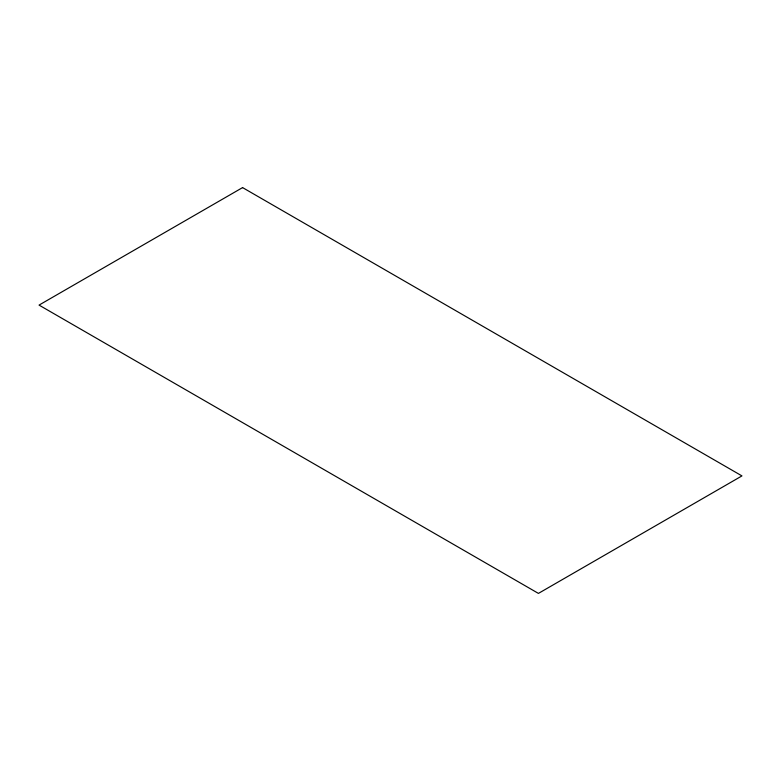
<?xml version="1.0" encoding="UTF-8"?>
<svg xmlns="http://www.w3.org/2000/svg" width="781" height="781" viewBox="0 0 781 781"><rect width="100%" height="100%" fill="white"/><g stroke="black" fill="none" stroke-linecap="round" stroke-linejoin="round"><path stroke-width="1.17" d="M242.579 187.596L39.05 305.098L538.421 593.404L741.95 475.902L242.579 187.596"/></g></svg>
